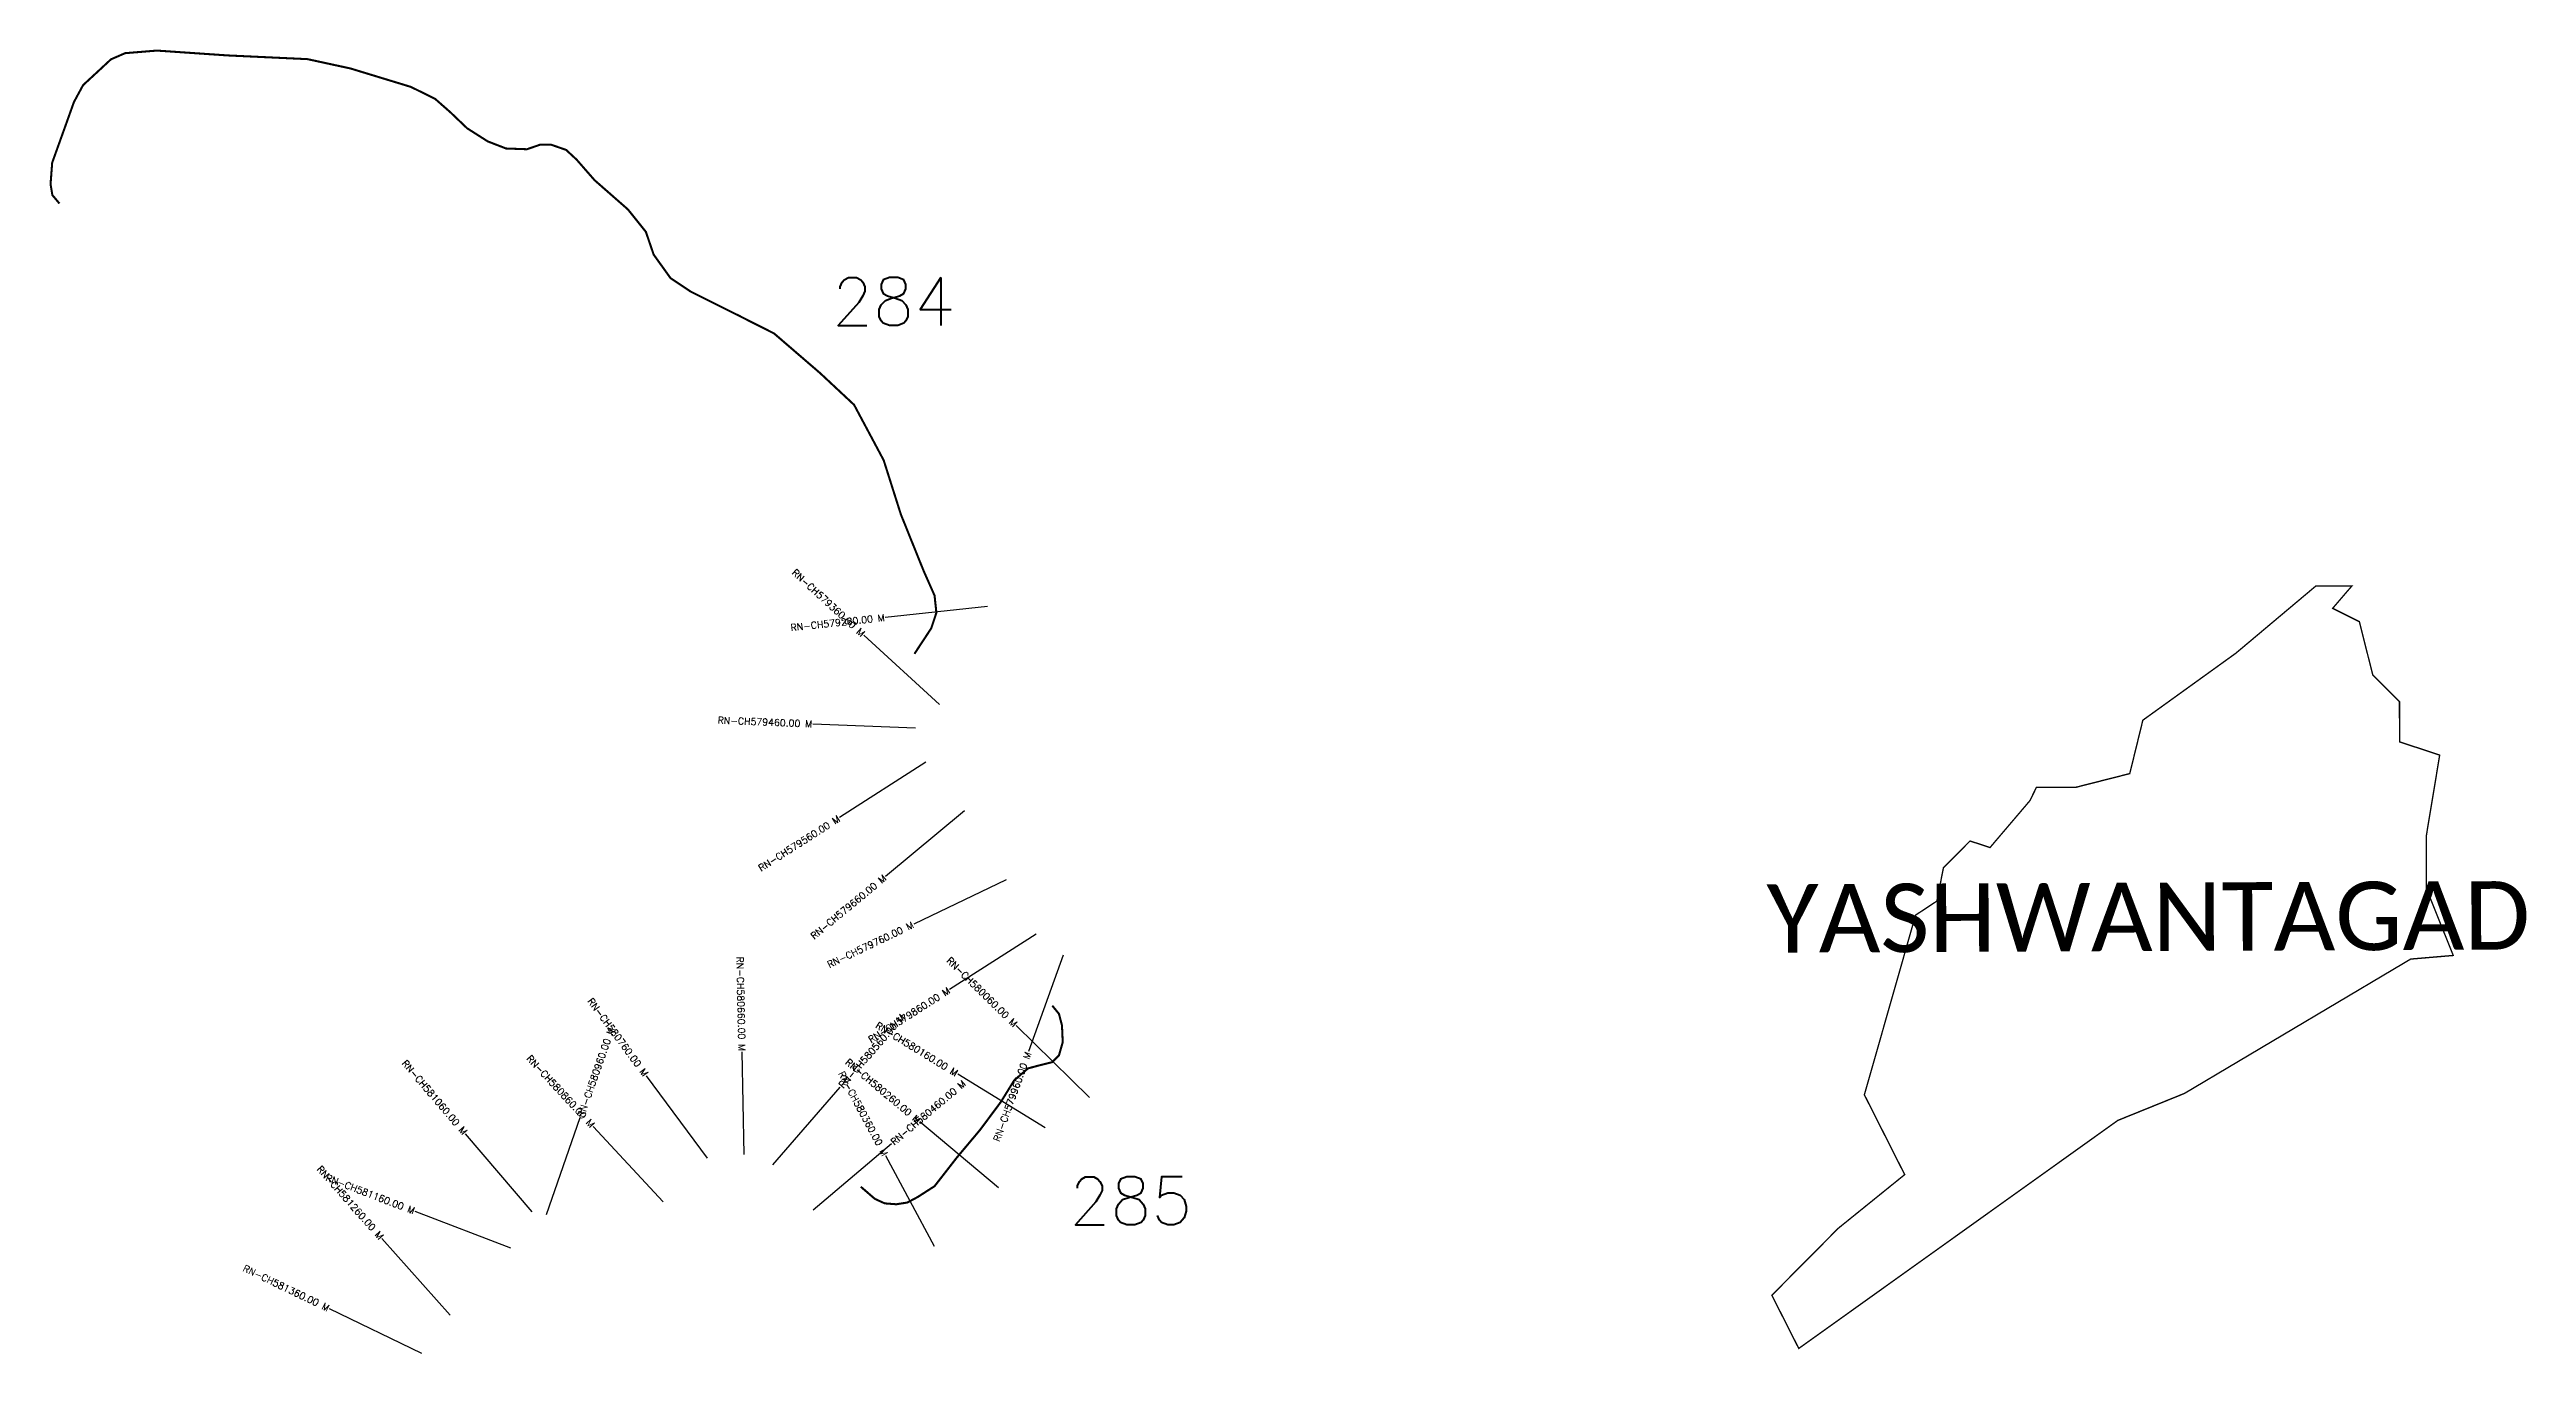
# Model space of a CAD drawing. Header units: metres. Extents: x 321718 to 325335, y 1838752 to 1840656.
import ezdxf
from ezdxf.enums import TextEntityAlignment as Align

# ---------------------------------------------------------------- set-up
doc = ezdxf.new("R2010")
doc.units = ezdxf.units.M
for name, color, linetype in [('CS', 134, 'Continuous'), ('CSMark', 6, 'Continuous'), ('NATURALLY PROTECTED', 3, 'Continuous'), ('VILLAGE NAME', 250, 'Continuous')]:
    doc.layers.add(name, color=color, linetype=linetype)
doc.styles.get("Standard").update_dxf_attribs({"font": 'simplex.shx'})

msp = doc.modelspace()

# ---------------------------------------------------------------- linework, layer by layer
at = {"color": 6, "const_width": 2, "flags": 128}
msp.add_lwpolyline([(324774.7, 1839676.7), (324910.6, 1839774.6), (325027.1, 1839872.5), (325080, 1839872.8), (325051.9, 1839840.1), (325090.9, 1839820.6), (325110.5, 1839742.7), (325149.5, 1839703.7), (325149.6, 1839645.1), (325208.2, 1839625.7), (325188.8, 1839508.6), (325188.9, 1839430.6), (325228, 1839333.1), (325165.8, 1839327.8), (324835.5, 1839131.6), (324738.2, 1839092.2), (324272.2, 1838759.1), (324232.9, 1838836.8), (324329.9, 1838934.6), (324426.9, 1839013), (324368, 1839129.6), (324442.8, 1839392), (324473.9, 1839412.5), (324483.5, 1839461.2), (324522.3, 1839500.3), (324551.5, 1839490.7), (324609.7, 1839559.1), (324619.3, 1839578.6), (324675.5, 1839578.8), (324677.7, 1839578.9), (324755.6, 1839598.7), (324774.7, 1839676.7)], dxfattribs=at)
at = {"layer": 'CS'}
for p, q in [((323087.2, 1839843), (322938.1, 1839826.8)), ((323017.3, 1839699.4), (322906.7, 1839800.7)), ((322982.2, 1839665.1), (322832.3, 1839671.1)), ((322997.6, 1839615.5), (322871.3, 1839534.5)), ((323053.8, 1839544.2), (322938.3, 1839448.5)), ((323114.9, 1839443.7), (322979.6, 1839378.9)), ((323158.5, 1839364), (323032, 1839283.5)), ((323198.1, 1839333.7), (323147.3, 1839192.6)), ((323236.4, 1839125.6), (323129.3, 1839230.7)), ((322732.2, 1839042.5), (322728.9, 1839192.5)), ((322678.6, 1839036.9), (322589.4, 1839157.5)), ((323171.7, 1839081.1), (323043.9, 1839159.7)), ((322773.7, 1839027.5), (322872.3, 1839140.5)), ((322443.2, 1838954.7), (322492.6, 1839096.3)), ((322613.6, 1838973.4), (322511.6, 1839083.4)), ((323103.4, 1838993.7), (322988.5, 1839090)), ((322422.6, 1838958.5), (322325.3, 1839072.6)), ((322832.7, 1838961.6), (322947.3, 1839058.3)), ((323009.8, 1838908.2), (322939, 1839040.5)), ((322391.4, 1838905.4), (322251.5, 1838959.3)), ((322302.6, 1838807.5), (322203.1, 1838919.7)), ((322261.5, 1838751.8), (322126.4, 1838816.9))]:
    msp.add_line(p, q, dxfattribs=at)
at = {"layer": 'NATURALLY PROTECTED', "const_width": 3, "flags": 128}
for points in [[(321732.1, 1840431.3), (321721.8, 1840443.6), (321719.1, 1840459.5), (321721.5, 1840491), (321739.7, 1840541.6), (321753.2, 1840579.4), (321766.6, 1840604.2), (321788.8, 1840624.7), (321807.3, 1840641.9), (321828, 1840650.9), (321874.4, 1840654.7), (321978.1, 1840647.6), (322094.3, 1840642.2), (322157, 1840628.6), (322245.2, 1840601.7), (322280.6, 1840584.3), (322303, 1840564.6), (322327.5, 1840541.2), (322357.5, 1840522.1), (322384.3, 1840511.7), (322414.8, 1840510.6), (322433.9, 1840517.2), (322450.3, 1840517.2), (322472.1, 1840509.6), (322487.4, 1840495.4), (322513.6, 1840465.4), (322562.3, 1840422.7), (322588.5, 1840390), (322599.9, 1840356.7), (322624.5, 1840322.4), (322653.9, 1840302.7), (322726.2, 1840266.6), (322775.8, 1840241.5), (322842.9, 1840183.7), (322892.6, 1840137.3), (322935.8, 1840056.4), (322960.9, 1839977.3), (322994.2, 1839894.7), (323010.1, 1839858.8), (323012.8, 1839833.7), (323005.2, 1839810.8), (322980.7, 1839773.6)], [(323182, 1839259.8), (323191.8, 1839247.8), (323196.2, 1839230.9), (323197.3, 1839206.4), (323191.8, 1839187.3), (323182, 1839177.3), (323162.4, 1839172.4), (323146.5, 1839168.1), (323126.3, 1839150.6), (323107.2, 1839119.5), (323076.7, 1839078.5), (323042.8, 1839038.1), (323010.1, 1838996.1), (322985.5, 1838980.3), (322970.3, 1838972.2), (322954.2, 1838969.7), (322937.3, 1838971), (322922.9, 1838977.6), (322902.3, 1838995.4)]]:
    msp.add_lwpolyline(points, dxfattribs=at)

# ---------------------------------------------------------------- texts
at = {"char_height": 70, "attachment_point": 1}
for s, insert in [('284', (322860.3, 1840323.2)), ('285', (323206.7, 1839009.8))]:
    msp.add_mtext_dynamic_manual_height_columns(s, width=95.172, gutter_width=1, heights=[0], dxfattribs=dict(at, insert=insert))
at = {"layer": 'CSMark'}
for s, rotation, p in [('RN-CH579360.00 M', 317.5197, (322906, 1839801.4)), ('RN-CH579260.00 M', 6.2048, (322937.1, 1839826.7)), ('RN-CH579460.00 M', 357.6793, (322831.3, 1839671.2)), ('RN-CH579560.00 M', 32.6497, (322870.5, 1839534)), ('RN-CH579660.00 M', 39.6419, (322937.5, 1839447.9)), ('RN-CH579760.00 M', 25.5728, (322978.7, 1839378.5)), ('RN-CH580660.00 M', 271.2586, (322728.9, 1839193.5)), ('RN-CH580060.00 M', 315.5329, (323128.6, 1839231.4)), ('RN-CH580760.00 M', 306.5157, (322588.8, 1839158.3)), ('RN-CH579860.00 M', 32.4843, (323031.1, 1839283)), ('RN-CH580160.00 M', 328.4371, (323043, 1839160.2)), ('RN-CH580860.00 M', 312.8636, (322510.9, 1839084.1)), ('RN-CH579960.00 M', 70.2101, (323147, 1839191.7)), ('RN-CH581060.00 M', 310.4479, (322324.7, 1839073.4)), ('RN-CH580360.00 M', 298.1673, (322938.5, 1839041.3)), ('RN-CH580260.00 M', 320.029, (322987.7, 1839090.7)), ('RN-CH581260.00 M', 311.5392, (322202.5, 1838920.5)), ('RN-CH581160.00 M', 338.9345, (322250.5, 1838959.6)), ('RN-CH581360.00 M', 334.2792, (322125.5, 1838817.3))]:
    msp.add_text(s, height=10, rotation=rotation, dxfattribs=at).set_placement(p, align=Align.MIDDLE_RIGHT)
for s, rotation, p in [('RN-CH580960.00 M', 70.759, (322492.9, 1839097.2)), ('RN-CH580560.00 M', 48.9142, (322873, 1839141.3)), ('RN-CH580460.00 M', 40.1448, (322948.1, 1839059))]:
    msp.add_text(s, height=10, rotation=rotation, dxfattribs=at).set_placement(p, align=Align.MIDDLE_LEFT)
at = {"layer": 'VILLAGE NAME', "insert": (324225, 1839437.1), "char_height": 100, "attachment_point": 1, "rotation": 0.2435}
msp.add_mtext_dynamic_manual_height_columns('{\\fCalibri|b0|i0|c0|p34;YASHWANTAGAD}', width=1643.097, gutter_width=779.9, heights=[0], dxfattribs=at)

doc.saveas('drawing.dxf')
